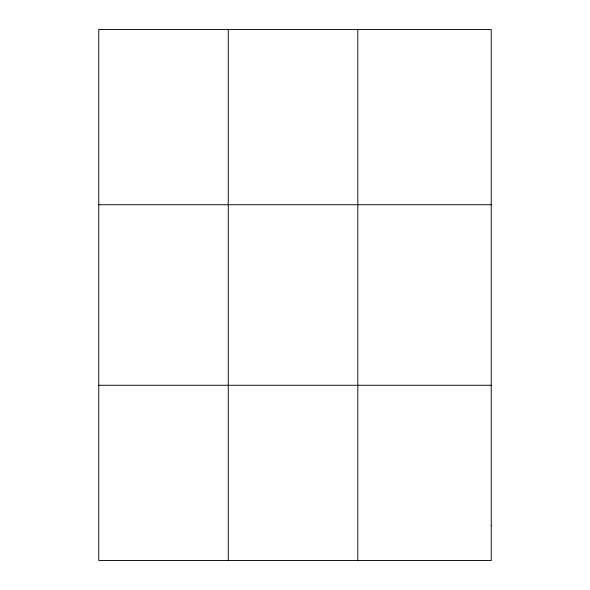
<?xml version="1.0" encoding="UTF-8"?>
<svg xmlns="http://www.w3.org/2000/svg" width="590" height="590" viewBox="0 0 590 590"><rect width="100%" height="100%" fill="white"/><g stroke="black" fill="none" stroke-linecap="round" stroke-linejoin="round"><path stroke-width="0.89" d="M228.278 560.5L228.278 29.5M98.759 204.73L491.241 204.73M98.759 385.27L491.241 385.27M357.798 29.5L357.798 560.5M491.241 525.454L491.241 560.5L98.759 560.5L98.759 29.5L491.241 29.5L491.241 525.454"/></g></svg>
